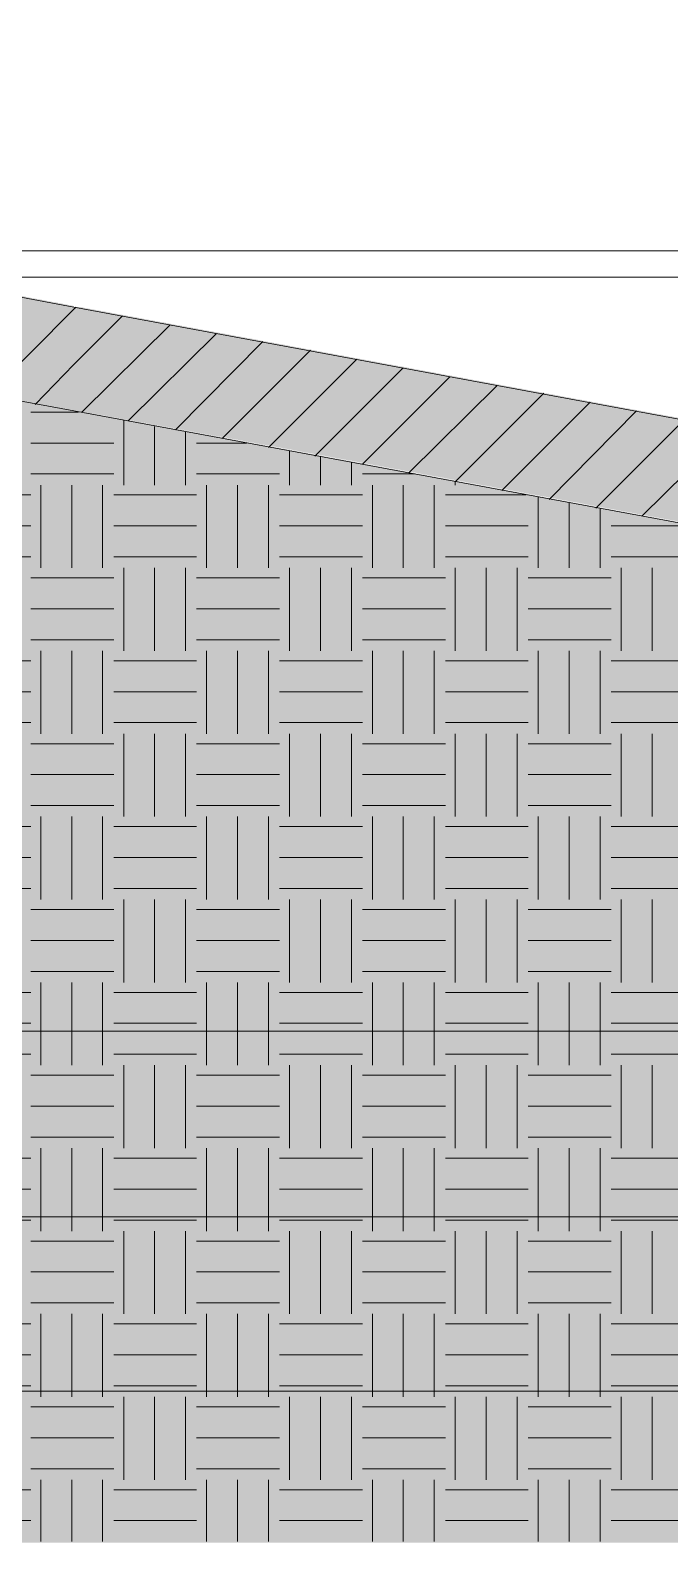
# Model space of a CAD drawing. Extents: x -187 to 52, y -9 to 65.
# Drawn here: x -135.09 to -132.64, y 27.06 to 32.84 of the extents above; entities that cross this region are included whole.
import ezdxf

# ---------------------------------------------------------------- set-up
doc = ezdxf.new("R2010")
doc.units = 0
doc.header["$MEASUREMENT"] = 0
doc.layers.add('PDF4_Geometría', color=7, linetype='Continuous')
doc.layers.add('PDF4_Rellenos sólidos', color=7, linetype='Continuous', true_color=0xffffff)

msp = doc.modelspace()

# ---------------------------------------------------------------- hatches: boundary and pattern name
at = {"layer": 'PDF4_Rellenos sólidos', "transparency": 33554559}
for points in [[(-134.9393, 31.3953), (-134.9181, 31.3911), (-134.9181, 31.7886), (-134.9816, 31.8013), (-135.007, 31.8055), (-135.0492, 31.814), (-135.0746, 31.8182), (-135.1169, 31.8267), (-135.1423, 31.8309), (-135.1846, 31.8394), (-135.2099, 31.8394), (-135.2099, 31.8182), (-135.2184, 31.8182), (-135.2184, 31.8436), (-135.2311, 31.8478), (-135.248, 31.8521), (-135.2649, 31.8521), (-135.2692, 31.8182), (-135.2734, 31.814), (-135.2734, 31.8563), (-135.3368, 31.8563), (-135.3368, 31.869), (-135.358, 31.8732), (-135.5102, 31.8986), (-135.5356, 31.8986), (-135.5356, 31.5011), (-135.5187, 31.5011), (-135.5018, 31.4968), (-135.451, 31.4884), (-135.4299, 31.4841), (-135.4045, 31.4799), (-135.3833, 31.4757), (-135.358, 31.4714), (-135.3368, 31.4672), (-135.3114, 31.463), (-135.2903, 31.4588), (-135.2649, 31.4545), (-135.2438, 31.4503), (-135.2184, 31.4461), (-135.1973, 31.4418), (-135.1719, 31.4376), (-135.1507, 31.4334), (-135.1254, 31.4292), (-135.1042, 31.4249), (-135.0788, 31.4207), (-135.0577, 31.4165), (-135.0323, 31.4122), (-135.0112, 31.408), (-134.9858, 31.4038), (-134.9647, 31.3996)], [(-130.1858, 30.5157), (-130.1435, 30.5072), (-130.1435, 30.9048), (-130.1858, 30.9132), (-130.2112, 30.9174), (-130.2323, 30.9217), (-130.2577, 30.9259), (-130.3, 30.9344), (-130.3254, 30.9386), (-130.3465, 30.9428), (-130.3719, 30.947), (-130.4142, 30.9555), (-130.4395, 30.9597), (-130.4607, 30.964), (-130.4861, 30.9682), (-130.5284, 30.9766), (-130.5537, 30.9809), (-130.5749, 30.9851), (-130.6002, 30.9893), (-130.6425, 30.9978), (-130.6679, 31.002), (-130.6891, 31.0062), (-130.7144, 31.0105), (-130.7567, 31.0189), (-130.7821, 31.0232), (-130.8032, 31.0274), (-130.8286, 31.0316), (-130.8709, 31.0401), (-130.8963, 31.0443), (-130.9174, 31.0485), (-130.9428, 31.0528), (-130.9851, 31.0612), (-131.0105, 31.0655), (-131.0316, 31.0697), (-131.057, 31.0739), (-131.0993, 31.0824), (-131.1247, 31.0866), (-131.1458, 31.0908), (-131.1712, 31.0951), (-131.2135, 31.1035), (-131.2388, 31.1077), (-131.26, 31.112), (-131.2854, 31.1162), (-131.3277, 31.1247), (-131.353, 31.1289), (-131.3742, 31.1331), (-131.3995, 31.1373), (-131.4418, 31.1458), (-131.4672, 31.15), (-131.4884, 31.1543), (-131.5137, 31.1585), (-131.556, 31.167), (-131.5814, 31.1712), (-131.6025, 31.1754), (-131.6279, 31.1796), (-131.6702, 31.1881), (-131.6956, 31.1923), (-131.7167, 31.1966), (-131.7421, 31.2008), (-131.7844, 31.2092), (-131.8098, 31.2135), (-131.8309, 31.2177), (-131.8563, 31.2219), (-131.8986, 31.2304), (-131.924, 31.2346), (-131.9451, 31.2388), (-131.9705, 31.2431), (-132.0128, 31.2515), (-132.0381, 31.2558), (-132.0593, 31.26), (-132.0847, 31.2642), (-132.1269, 31.2727), (-132.1523, 31.2769), (-132.1735, 31.2811), (-132.1988, 31.2854), (-132.2411, 31.2938), (-132.2665, 31.2981), (-132.2877, 31.3023), (-132.313, 31.3065), (-132.3553, 31.315), (-132.3807, 31.3192), (-132.4018, 31.3234), (-132.4272, 31.3277), (-132.4695, 31.3361), (-132.4949, 31.3403), (-132.516, 31.3446), (-132.5414, 31.3488), (-132.5625, 31.353), (-132.5879, 31.3573), (-132.6302, 31.3657), (-132.6556, 31.3699), (-132.6767, 31.3742), (-132.7021, 31.3784), (-132.7444, 31.3869), (-132.7698, 31.3911), (-132.7909, 31.3953), (-132.8163, 31.3996), (-132.8586, 31.408), (-132.884, 31.4122), (-132.9051, 31.4165), (-132.9305, 31.4207), (-132.9728, 31.4292), (-132.9981, 31.4334), (-133.0193, 31.4376), (-133.0447, 31.4418), (-133.0869, 31.4503), (-133.1123, 31.4545), (-133.1335, 31.4588), (-133.1588, 31.463), (-133.2011, 31.4714), (-133.2265, 31.4757), (-133.2477, 31.4799), (-133.273, 31.4841), (-133.3153, 31.4926), (-133.3407, 31.4968), (-133.3618, 31.5011), (-133.3872, 31.5053), (-133.4295, 31.5137), (-133.4549, 31.518), (-133.476, 31.5222), (-133.5014, 31.5264), (-133.5437, 31.5349), (-133.5691, 31.5391), (-133.5902, 31.5433), (-133.6156, 31.5476), (-133.6579, 31.556), (-133.6832, 31.5603), (-133.7044, 31.5645), (-133.7298, 31.5687), (-133.7721, 31.5772), (-133.7974, 31.5814), (-133.8186, 31.5856), (-133.844, 31.5899), (-133.8862, 31.5983), (-133.9116, 31.6025), (-133.9328, 31.6068), (-133.9581, 31.611), (-134.0004, 31.6195), (-134.0258, 31.6237), (-134.0469, 31.6279), (-134.0723, 31.6322), (-134.1146, 31.6406), (-134.14, 31.6448), (-134.1611, 31.6491), (-134.1865, 31.6533), (-134.2288, 31.6618), (-134.2542, 31.666), (-134.2753, 31.6702), (-134.3007, 31.6744), (-134.343, 31.6829), (-134.3684, 31.6871), (-134.3895, 31.6914), (-134.4149, 31.6956), (-134.4572, 31.704), (-134.4825, 31.7083), (-134.5037, 31.7125), (-134.5291, 31.7167), (-134.5714, 31.7252), (-134.5967, 31.7294), (-134.6179, 31.7336), (-134.6432, 31.7379), (-134.6855, 31.7463), (-134.7109, 31.7506), (-134.7321, 31.7548), (-134.7574, 31.759), (-134.7997, 31.7675), (-134.8251, 31.7717), (-134.8462, 31.7759), (-134.8716, 31.7802), (-134.8928, 31.7844), (-134.9181, 31.7844), (-134.9181, 31.3869), (-134.8928, 31.3869), (-134.8716, 31.3826), (-134.8462, 31.3784), (-134.8251, 31.3742), (-134.7997, 31.3699), (-134.7786, 31.3657), (-134.7532, 31.3615), (-134.7321, 31.3573), (-134.7067, 31.353), (-134.6644, 31.3446), (-134.639, 31.3403), (-134.6179, 31.3361), (-134.5925, 31.3319), (-134.5714, 31.3277), (-134.546, 31.3234), (-134.5248, 31.3192), (-134.4995, 31.315), (-134.4572, 31.3065), (-134.4318, 31.3023), (-134.4107, 31.2981), (-134.3853, 31.2938), (-134.3641, 31.2896), (-134.3388, 31.2854), (-134.3176, 31.2811), (-134.2922, 31.2769), (-134.2499, 31.2685), (-134.2246, 31.2642), (-134.2034, 31.26), (-134.1781, 31.2558), (-134.1569, 31.2515), (-134.1315, 31.2473), (-134.1104, 31.2431), (-134.085, 31.2388), (-134.0427, 31.2304), (-134.0173, 31.2262), (-133.9962, 31.2219), (-133.9708, 31.2177), (-133.9285, 31.2092), (-133.9032, 31.205), (-133.882, 31.2008), (-133.8566, 31.1966), (-133.8144, 31.1881), (-133.789, 31.1839), (-133.7678, 31.1796), (-133.7425, 31.1754), (-133.7002, 31.167), (-133.6748, 31.1627), (-133.6536, 31.1585), (-133.6283, 31.1543), (-133.586, 31.1458), (-133.5606, 31.1416), (-133.5395, 31.1373), (-133.5141, 31.1331), (-133.4718, 31.1247), (-133.4464, 31.1204), (-133.4041, 31.112), (-133.3788, 31.1077), (-133.3576, 31.1035), (-133.3322, 31.0993), (-133.2899, 31.0908), (-133.2646, 31.0866), (-133.2434, 31.0824), (-133.2181, 31.0781), (-133.1758, 31.0697), (-133.1504, 31.0655), (-133.1292, 31.0612), (-133.1039, 31.057), (-133.0616, 31.0485), (-133.0362, 31.0443), (-133.0151, 31.0401), (-132.9897, 31.0359), (-132.9474, 31.0274), (-132.922, 31.0232), (-132.8797, 31.0147), (-132.8543, 31.0105), (-132.8332, 31.0062), (-132.8078, 31.002), (-132.7655, 30.9936), (-132.7402, 30.9893), (-132.719, 30.9851), (-132.6936, 30.9809), (-132.6514, 30.9724), (-132.626, 30.9682), (-132.6048, 30.964), (-132.5795, 30.9597), (-132.5372, 30.9513), (-132.5118, 30.947), (-132.4906, 30.9428), (-132.4653, 30.9386), (-132.423, 30.9301), (-132.3976, 30.9259), (-132.3553, 30.9174), (-132.3299, 30.9132), (-132.3088, 30.909), (-132.2834, 30.9048), (-132.2411, 30.8963), (-132.2158, 30.8921), (-132.1946, 30.8878), (-132.1692, 30.8836), (-132.1269, 30.8751), (-132.1016, 30.8709), (-132.0804, 30.8667), (-132.0551, 30.8625), (-132.0128, 30.854), (-131.9874, 30.8498), (-131.9662, 30.8455), (-131.9409, 30.8413), (-131.8986, 30.8329), (-131.8732, 30.8286), (-131.8521, 30.8244), (-131.8267, 30.8202), (-131.7844, 30.8117), (-131.759, 30.8075), (-131.7167, 30.799), (-131.6914, 30.7948), (-131.6702, 30.7906), (-131.6448, 30.7863), (-131.6025, 30.7779), (-131.5772, 30.7736), (-131.556, 30.7694), (-131.5306, 30.7652), (-131.4884, 30.7567), (-131.463, 30.7525), (-131.4418, 30.7483), (-131.4165, 30.744), (-131.3742, 30.7356), (-131.3488, 30.7314), (-131.3277, 30.7271), (-131.3023, 30.7229), (-131.26, 30.7144), (-131.2346, 30.7102), (-131.1923, 30.7018), (-131.1669, 30.6975), (-131.1458, 30.6933), (-131.1204, 30.6891), (-131.0781, 30.6806), (-131.0528, 30.6764), (-131.0316, 30.6722), (-131.0062, 30.6679), (-130.964, 30.6595), (-130.9386, 30.6552), (-130.9174, 30.651), (-130.8921, 30.6468), (-130.8498, 30.6383), (-130.8244, 30.6341), (-130.8032, 30.6299), (-130.7779, 30.6256), (-130.7356, 30.6172), (-130.7102, 30.6129), (-130.6679, 30.6045), (-130.6425, 30.6003), (-130.6214, 30.596), (-130.596, 30.5918), (-130.5537, 30.5833), (-130.5284, 30.5791), (-130.5072, 30.5749), (-130.4818, 30.5707), (-130.4395, 30.5622), (-130.4142, 30.558), (-130.393, 30.5537), (-130.3677, 30.5495), (-130.3254, 30.541), (-130.3, 30.5368), (-130.2788, 30.5326), (-130.2535, 30.5284), (-130.2112, 30.5199)], [(-134.9181, 31.3911), (-134.9604, 31.3996), (-134.9858, 31.4038), (-135.007, 31.408), (-135.0323, 31.4122), (-135.0746, 31.4207), (-135.1, 31.4249), (-135.1211, 31.4292), (-135.1465, 31.4334), (-135.1888, 31.4418), (-135.2142, 31.4461), (-135.2353, 31.4503), (-135.2607, 31.4545), (-135.303, 31.463), (-135.3284, 31.4672), (-135.3495, 31.4714), (-135.3749, 31.4757), (-135.4172, 31.4841), (-135.4425, 31.4884), (-135.4637, 31.4926), (-135.4891, 31.4968), (-135.5102, 31.5011), (-138.5805, 31.5011), (-138.5805, 27.0563), (-134.9181, 27.0563)], [(-128.0586, 30.503), (-130.152, 30.5072), (-130.1943, 30.5157), (-130.2196, 30.5199), (-130.2619, 30.5284), (-130.2873, 30.5326), (-130.3084, 30.5368), (-130.3338, 30.541), (-130.3761, 30.5495), (-130.4015, 30.5537), (-130.4226, 30.558), (-130.448, 30.5622), (-130.4903, 30.5707), (-130.5157, 30.5749), (-130.5368, 30.5791), (-130.5622, 30.5833), (-130.6045, 30.5918), (-130.6299, 30.596), (-130.651, 30.6003), (-130.6764, 30.6045), (-130.7187, 30.6129), (-130.744, 30.6172), (-130.7863, 30.6256), (-130.8117, 30.6299), (-130.8328, 30.6341), (-130.8582, 30.6383), (-130.9005, 30.6468), (-130.9259, 30.651), (-130.947, 30.6552), (-130.9724, 30.6595), (-131.0147, 30.6679), (-131.0401, 30.6722), (-131.0612, 30.6764), (-131.0866, 30.6806), (-131.1289, 30.6891), (-131.1543, 30.6933), (-131.1754, 30.6975), (-131.2008, 30.7018), (-131.2431, 30.7102), (-131.2684, 30.7144), (-131.2896, 30.7187), (-131.315, 30.7229), (-131.3573, 30.7314), (-131.3826, 30.7356), (-131.4249, 30.744), (-131.4503, 30.7483), (-131.4714, 30.7525), (-131.4968, 30.7567), (-131.5391, 30.7652), (-131.5645, 30.7694), (-131.5856, 30.7736), (-131.611, 30.7779), (-131.6533, 30.7863), (-131.6787, 30.7906), (-131.6998, 30.7948), (-131.7252, 30.799), (-131.7675, 30.8075), (-131.7929, 30.8117), (-131.814, 30.8159), (-131.8394, 30.8202), (-131.8817, 30.8286), (-131.907, 30.8329), (-131.9493, 30.8413), (-131.9747, 30.8455), (-131.9958, 30.8498), (-132.0212, 30.854), (-132.0635, 30.8625), (-132.0889, 30.8667), (-132.11, 30.8709), (-132.1354, 30.8751), (-132.1777, 30.8836), (-132.2031, 30.8878), (-132.2242, 30.8921), (-132.2496, 30.8963), (-132.2919, 30.9048), (-132.3173, 30.909), (-132.3384, 30.9132), (-132.3638, 30.9174), (-132.4061, 30.9259), (-132.4314, 30.9301), (-132.4526, 30.9344), (-132.478, 30.9386), (-132.5203, 30.947), (-132.5456, 30.9513), (-132.5879, 30.9597), (-132.6133, 30.964), (-132.6344, 30.9682), (-132.6598, 30.9724), (-132.7021, 30.9809), (-132.7275, 30.9851), (-132.7486, 30.9893), (-132.774, 30.9936), (-132.8163, 31.002), (-132.8417, 31.0062), (-132.8628, 31.0105), (-132.8882, 31.0147), (-132.9305, 31.0232), (-132.9558, 31.0274), (-132.977, 31.0316), (-133.0024, 31.0359), (-133.0447, 31.0443), (-133.07, 31.0485), (-133.0912, 31.0528), (-133.1166, 31.057), (-133.1588, 31.0655), (-133.1842, 31.0697), (-133.2265, 31.0781), (-133.2519, 31.0824), (-133.273, 31.0866), (-133.2984, 31.0908), (-133.3407, 31.0993), (-133.3661, 31.1035), (-133.3872, 31.1077), (-133.4126, 31.112), (-133.4549, 31.1204), (-133.4803, 31.1247), (-133.5014, 31.1289), (-133.5268, 31.1331), (-133.5691, 31.1416), (-133.5944, 31.1458), (-133.6156, 31.15), (-133.641, 31.1543), (-133.6832, 31.1627), (-133.7086, 31.167), (-133.7509, 31.1754), (-133.7763, 31.1796), (-133.7974, 31.1839), (-133.8228, 31.1881), (-133.8651, 31.1966), (-133.8905, 31.2008), (-133.9116, 31.205), (-133.937, 31.2092), (-133.9793, 31.2177), (-134.0047, 31.2219), (-134.0258, 31.2262), (-134.0512, 31.2304), (-134.0935, 31.2388), (-134.1188, 31.2431), (-134.14, 31.2473), (-134.1654, 31.2515), (-134.2077, 31.26), (-134.233, 31.2642), (-134.2542, 31.2685), (-134.2795, 31.2727), (-134.3218, 31.2811), (-134.3472, 31.2854), (-134.3895, 31.2938), (-134.4149, 31.2981), (-134.436, 31.3023), (-134.4614, 31.3065), (-134.5037, 31.315), (-134.5291, 31.3192), (-134.5502, 31.3234), (-134.5756, 31.3277), (-134.6179, 31.3361), (-134.6432, 31.3403), (-134.6644, 31.3446), (-134.6898, 31.3488), (-134.7321, 31.3573), (-134.7574, 31.3615), (-134.7786, 31.3657), (-134.804, 31.3699), (-134.8462, 31.3784), (-134.8716, 31.3826), (-134.8928, 31.3869), (-134.9181, 31.3869), (-134.9181, 27.0563), (-128.0586, 27.0563)]]:
    msp.add_hatch(color=256, dxfattribs=at).paths.add_polyline_path(points)

# ---------------------------------------------------------------- linework, layer by layer
at = {"layer": 'PDF4_Geometría', "lineweight": 20}
for points in [[(-138.682, 35.0958), (-138.9315, 35.0958), (-138.9315, 34.7955), (-138.9315, 31.8986), (-138.9315, 31.5011), (-135.5356, 31.5011), (-134.9181, 31.3869), (-130.1435, 30.503), (-126.147, 30.503), (-121.7192, 31.3192), (-120.7507, 31.5011), (-117.6043, 31.5011), (-117.6043, 31.8986), (-117.6043, 34.7955), (-117.6043, 35.0958)], [(-135.2099, 31.8394), (-134.9181, 31.7844), (-130.1435, 30.9005), (-126.147, 30.9005), (-121.7192, 31.721), (-121.0764, 31.8394)]]:
    msp.add_lwpolyline(points, dxfattribs=at)
at = {"layer": 'PDF4_Geometría', "lineweight": 9}
for points in [[(-135.3368, 32.0001), (-120.9495, 32.0001)], [(-136.0388, 31.5011), (-135.6413, 31.8986), (-129.8221, 31.8986), (-129.5853, 31.8986)], [(-135.248, 31.4461), (-134.9181, 31.7759), (-134.9097, 31.7844)], [(-135.0662, 31.4122), (-134.9181, 31.5645), (-134.7321, 31.7506)], [(-134.8885, 31.3826), (-134.5502, 31.7167)], [(-134.7109, 31.3488), (-134.3726, 31.6829)], [(-134.5291, 31.315), (-134.195, 31.6533)], [(-134.3514, 31.2811), (-134.0131, 31.6195)], [(-134.1738, 31.2473), (-133.8355, 31.5856)], [(-133.9962, 31.2135), (-133.6579, 31.5518)], [(-133.8144, 31.1839), (-133.4803, 31.518)], [(-133.6367, 31.15), (-133.2984, 31.4841)], [(-133.4591, 31.1162), (-133.1208, 31.4545)], [(-133.2815, 31.0824), (-132.9432, 31.4207)], [(-133.0996, 31.0485), (-132.7655, 31.3869)], [(-132.922, 31.0147), (-132.5837, 31.353)], [(-132.7444, 30.9851), (-132.4061, 31.3192)], [(-120.7127, 29.0144), (-135.5779, 29.0144)], [(-117.6635, 28.3039), (-138.8723, 28.3039)], [(-139.1726, 27.6357), (-117.3632, 27.6357)]]:
    msp.add_lwpolyline(points, dxfattribs=at)
at = {"layer": 'PDF4_Geometría', "color": 9, "lineweight": 9, "true_color": 0xc0c0c0}
for points in [[(-135.0831, 31.3826), (-134.9181, 31.3826), (-134.9012, 31.3826)], [(-134.7278, 31.1035), (-134.7278, 31.353)], [(-134.6094, 31.1035), (-134.6094, 31.3277)], [(-135.0831, 31.2642), (-134.9181, 31.2642), (-134.7659, 31.2642)], [(-134.491, 31.1035), (-134.491, 31.3065)], [(-134.4487, 31.2642), (-134.2584, 31.2642)], [(-134.0935, 31.1035), (-134.0935, 31.2346)], [(-133.9751, 31.1035), (-133.9751, 31.2135)], [(-135.0831, 31.1458), (-134.9181, 31.1458), (-134.7659, 31.1458)], [(-134.4487, 31.1458), (-134.1315, 31.1458)], [(-133.8566, 31.1035), (-133.8566, 31.1881)], [(-133.8144, 31.1458), (-133.6156, 31.1458)], [(-135.045, 30.7863), (-135.045, 31.1035)], [(-134.9266, 30.7863), (-134.9266, 31.1035)], [(-134.8082, 30.7863), (-134.8082, 31.1035)], [(-134.4107, 30.7863), (-134.4107, 31.1035)], [(-134.2922, 30.7863), (-134.2922, 31.1035)], [(-134.1738, 30.7863), (-134.1738, 31.1035)], [(-133.7763, 30.7863), (-133.7763, 31.1035)], [(-133.6579, 30.7863), (-133.6579, 31.1035)], [(-133.5395, 30.7863), (-133.5395, 31.1035)], [(-133.4591, 31.1035), (-133.4591, 31.1162)], [(-135.4003, 31.0655), (-135.0831, 31.0655)], [(-134.7659, 31.0655), (-134.4487, 31.0655)], [(-134.1315, 31.0655), (-133.8144, 31.0655)], [(-133.4972, 31.0655), (-133.1884, 31.0655)], [(-133.1419, 30.7863), (-133.1419, 31.057)], [(-133.0235, 30.7863), (-133.0235, 31.0359)], [(-132.9051, 30.7863), (-132.9051, 31.0147)], [(-135.4003, 30.947), (-135.0831, 30.947)], [(-134.7659, 30.947), (-134.4487, 30.947)], [(-134.1315, 30.947), (-133.8144, 30.947)], [(-133.4972, 30.947), (-133.18, 30.947)], [(-132.8628, 30.947), (-132.5456, 30.947)], [(-135.4003, 30.8286), (-135.0831, 30.8286)], [(-134.7659, 30.8286), (-134.4487, 30.8286)], [(-134.1315, 30.8286), (-133.8144, 30.8286)], [(-133.4972, 30.8286), (-133.18, 30.8286)], [(-132.8628, 30.8286), (-132.5456, 30.8286)], [(-135.0831, 30.7483), (-134.9181, 30.7483), (-134.7659, 30.7483)], [(-134.7278, 30.4692), (-134.7278, 30.7863)], [(-134.6094, 30.4692), (-134.6094, 30.7863)], [(-134.491, 30.4692), (-134.491, 30.7863)], [(-134.4487, 30.7483), (-134.1315, 30.7483)], [(-134.0935, 30.4692), (-134.0935, 30.7863)], [(-133.9751, 30.4692), (-133.9751, 30.7863)], [(-133.8566, 30.4692), (-133.8566, 30.7863)], [(-133.8144, 30.7483), (-133.4972, 30.7483)], [(-133.4591, 30.4692), (-133.4591, 30.7863)], [(-133.3407, 30.4692), (-133.3407, 30.7863)], [(-133.2223, 30.4692), (-133.2223, 30.7863)], [(-133.18, 30.7483), (-132.8628, 30.7483)], [(-132.8247, 30.4692), (-132.8247, 30.7863)], [(-132.7063, 30.4692), (-132.7063, 30.7863)], [(-135.0831, 30.6299), (-134.9181, 30.6299), (-134.7659, 30.6299)], [(-134.4487, 30.6299), (-134.1315, 30.6299)], [(-133.8144, 30.6299), (-133.4972, 30.6299)], [(-133.18, 30.6299), (-132.8628, 30.6299)], [(-135.0831, 30.5114), (-134.9181, 30.5114), (-134.7659, 30.5114)], [(-134.4487, 30.5114), (-134.1315, 30.5114)], [(-133.8144, 30.5114), (-133.4972, 30.5114)], [(-133.18, 30.5114), (-132.8628, 30.5114)], [(-135.045, 30.152), (-135.045, 30.4692)], [(-134.9266, 30.152), (-134.9266, 30.4692)], [(-134.8082, 30.152), (-134.8082, 30.4692)], [(-134.4107, 30.152), (-134.4107, 30.4692)], [(-134.2922, 30.152), (-134.2922, 30.4692)], [(-134.1738, 30.152), (-134.1738, 30.4692)], [(-133.7763, 30.152), (-133.7763, 30.4692)], [(-133.6579, 30.152), (-133.6579, 30.4692)], [(-133.5395, 30.152), (-133.5395, 30.4692)], [(-133.1419, 30.152), (-133.1419, 30.4692)], [(-133.0235, 30.152), (-133.0235, 30.4692)], [(-132.9051, 30.152), (-132.9051, 30.4692)], [(-135.4003, 30.4311), (-135.0831, 30.4311)], [(-134.7659, 30.4311), (-134.4487, 30.4311)], [(-134.1315, 30.4311), (-133.8144, 30.4311)], [(-133.4972, 30.4311), (-133.18, 30.4311)], [(-132.8628, 30.4311), (-132.5456, 30.4311)], [(-135.4003, 30.3127), (-135.0831, 30.3127)], [(-134.7659, 30.3127), (-134.4487, 30.3127)], [(-134.1315, 30.3127), (-133.8144, 30.3127)], [(-133.4972, 30.3127), (-133.18, 30.3127)], [(-132.8628, 30.3127), (-132.5456, 30.3127)], [(-135.4003, 30.1943), (-135.0831, 30.1943)], [(-134.7659, 30.1943), (-134.4487, 30.1943)], [(-134.1315, 30.1943), (-133.8144, 30.1943)], [(-133.4972, 30.1943), (-133.18, 30.1943)], [(-132.8628, 30.1943), (-132.5456, 30.1943)], [(-135.0831, 30.1139), (-134.9181, 30.1139), (-134.7659, 30.1139)], [(-134.7278, 29.8348), (-134.7278, 30.152)], [(-134.6094, 29.8348), (-134.6094, 30.152)], [(-134.491, 29.8348), (-134.491, 30.152)], [(-134.4487, 30.1139), (-134.1315, 30.1139)], [(-134.0935, 29.8348), (-134.0935, 30.152)], [(-133.9751, 29.8348), (-133.9751, 30.152)], [(-133.8566, 29.8348), (-133.8566, 30.152)], [(-133.8144, 30.1139), (-133.4972, 30.1139)], [(-133.4591, 29.8348), (-133.4591, 30.152)], [(-133.3407, 29.8348), (-133.3407, 30.152)], [(-133.2223, 29.8348), (-133.2223, 30.152)], [(-133.18, 30.1139), (-132.8628, 30.1139)], [(-132.8247, 29.8348), (-132.8247, 30.152)], [(-132.7063, 29.8348), (-132.7063, 30.152)], [(-135.0831, 29.9955), (-134.9181, 29.9955), (-134.7659, 29.9955)], [(-134.4487, 29.9955), (-134.1315, 29.9955)], [(-133.8144, 29.9955), (-133.4972, 29.9955)], [(-133.18, 29.9955), (-132.8628, 29.9955)], [(-135.0831, 29.8771), (-134.9181, 29.8771), (-134.7659, 29.8771)], [(-134.4487, 29.8771), (-134.1315, 29.8771)], [(-133.8144, 29.8771), (-133.4972, 29.8771)], [(-133.18, 29.8771), (-132.8628, 29.8771)], [(-135.045, 29.5176), (-135.045, 29.8348)], [(-134.9266, 29.5176), (-134.9266, 29.8348)], [(-134.8082, 29.5176), (-134.8082, 29.8348)], [(-134.4107, 29.5176), (-134.4107, 29.8348)], [(-134.2922, 29.5176), (-134.2922, 29.8348)], [(-134.1738, 29.5176), (-134.1738, 29.8348)], [(-133.7763, 29.5176), (-133.7763, 29.8348)], [(-133.6579, 29.5176), (-133.6579, 29.8348)], [(-133.5395, 29.5176), (-133.5395, 29.8348)], [(-133.1419, 29.5176), (-133.1419, 29.8348)], [(-133.0235, 29.5176), (-133.0235, 29.8348)], [(-132.9051, 29.5176), (-132.9051, 29.8348)], [(-135.4003, 29.7967), (-135.0831, 29.7967)], [(-134.7659, 29.7967), (-134.4487, 29.7967)], [(-134.1315, 29.7967), (-133.8144, 29.7967)], [(-133.4972, 29.7967), (-133.18, 29.7967)], [(-132.8628, 29.7967), (-132.5456, 29.7967)], [(-135.4003, 29.6783), (-135.0831, 29.6783)], [(-134.7659, 29.6783), (-134.4487, 29.6783)], [(-134.1315, 29.6783), (-133.8144, 29.6783)], [(-133.4972, 29.6783), (-133.18, 29.6783)], [(-132.8628, 29.6783), (-132.5456, 29.6783)], [(-135.4003, 29.5599), (-135.0831, 29.5599)], [(-134.7659, 29.5599), (-134.4487, 29.5599)], [(-134.7278, 29.2004), (-134.7278, 29.5176)], [(-134.6094, 29.2004), (-134.6094, 29.5176)], [(-134.491, 29.2004), (-134.491, 29.5176)], [(-134.1315, 29.5599), (-133.8144, 29.5599)], [(-134.0935, 29.2004), (-134.0935, 29.5176)], [(-133.9751, 29.2004), (-133.9751, 29.5176)], [(-133.8566, 29.2004), (-133.8566, 29.5176)], [(-133.4972, 29.5599), (-133.18, 29.5599)], [(-133.4591, 29.2004), (-133.4591, 29.5176)], [(-133.3407, 29.2004), (-133.3407, 29.5176)], [(-133.2223, 29.2004), (-133.2223, 29.5176)], [(-132.8628, 29.5599), (-132.5456, 29.5599)], [(-132.8247, 29.2004), (-132.8247, 29.5176)], [(-132.7063, 29.2004), (-132.7063, 29.5176)], [(-135.0831, 29.4796), (-134.9181, 29.4796), (-134.7659, 29.4796)], [(-134.4487, 29.4796), (-134.1315, 29.4796)], [(-133.8144, 29.4796), (-133.4972, 29.4796)], [(-133.18, 29.4796), (-132.8628, 29.4796)], [(-135.0831, 29.3611), (-134.9181, 29.3611), (-134.7659, 29.3611)], [(-134.4487, 29.3611), (-134.1315, 29.3611)], [(-133.8144, 29.3611), (-133.4972, 29.3611)], [(-133.18, 29.3611), (-132.8628, 29.3611)], [(-135.0831, 29.2427), (-134.9181, 29.2427), (-134.7659, 29.2427)], [(-134.4487, 29.2427), (-134.1315, 29.2427)], [(-133.8144, 29.2427), (-133.4972, 29.2427)], [(-133.18, 29.2427), (-132.8628, 29.2427)], [(-135.045, 28.8833), (-135.045, 29.2004)], [(-134.9266, 28.8833), (-134.9266, 29.2004)], [(-134.8082, 28.8833), (-134.8082, 29.2004)], [(-134.4107, 28.8833), (-134.4107, 29.2004)], [(-134.2922, 28.8833), (-134.2922, 29.2004)], [(-134.1738, 28.8833), (-134.1738, 29.2004)], [(-133.7763, 28.8833), (-133.7763, 29.2004)], [(-133.6579, 28.8833), (-133.6579, 29.2004)], [(-133.5395, 28.8833), (-133.5395, 29.2004)], [(-133.1419, 28.8833), (-133.1419, 29.2004)], [(-133.0235, 28.8833), (-133.0235, 29.2004)], [(-132.9051, 28.8833), (-132.9051, 29.2004)], [(-135.4003, 29.1624), (-135.0831, 29.1624)], [(-134.7659, 29.1624), (-134.4487, 29.1624)], [(-134.1315, 29.1624), (-133.8144, 29.1624)], [(-133.4972, 29.1624), (-133.18, 29.1624)], [(-132.8628, 29.1624), (-132.5456, 29.1624)], [(-135.4003, 29.044), (-135.0831, 29.044)], [(-134.7659, 29.044), (-134.4487, 29.044)], [(-134.1315, 29.044), (-133.8144, 29.044)], [(-133.4972, 29.044), (-133.18, 29.044)], [(-132.8628, 29.044), (-132.5456, 29.044)], [(-135.4003, 28.9255), (-135.0831, 28.9255)], [(-134.7659, 28.9255), (-134.4487, 28.9255)], [(-134.7278, 28.5661), (-134.7278, 28.8833)], [(-134.6094, 28.5661), (-134.6094, 28.8833)], [(-134.491, 28.5661), (-134.491, 28.8833)], [(-134.1315, 28.9255), (-133.8144, 28.9255)], [(-134.0935, 28.5661), (-134.0935, 28.8833)], [(-133.9751, 28.5661), (-133.9751, 28.8833)], [(-133.8566, 28.5661), (-133.8566, 28.8833)], [(-133.4972, 28.9255), (-133.18, 28.9255)], [(-133.4591, 28.5661), (-133.4591, 28.8833)], [(-133.3407, 28.5661), (-133.3407, 28.8833)], [(-133.2223, 28.5661), (-133.2223, 28.8833)], [(-132.8628, 28.9255), (-132.5456, 28.9255)], [(-132.8247, 28.5661), (-132.8247, 28.8833)], [(-132.7063, 28.5661), (-132.7063, 28.8833)], [(-135.0831, 28.8452), (-134.9181, 28.8452), (-134.7659, 28.8452)], [(-134.4487, 28.8452), (-134.1315, 28.8452)], [(-133.8144, 28.8452), (-133.4972, 28.8452)], [(-133.18, 28.8452), (-132.8628, 28.8452)], [(-135.0831, 28.7268), (-134.9181, 28.7268), (-134.7659, 28.7268)], [(-134.4487, 28.7268), (-134.1315, 28.7268)], [(-133.8144, 28.7268), (-133.4972, 28.7268)], [(-133.18, 28.7268), (-132.8628, 28.7268)], [(-135.0831, 28.6084), (-134.9181, 28.6084), (-134.7659, 28.6084)], [(-134.4487, 28.6084), (-134.1315, 28.6084)], [(-133.8144, 28.6084), (-133.4972, 28.6084)], [(-133.18, 28.6084), (-132.8628, 28.6084)], [(-135.045, 28.2489), (-135.045, 28.5661)], [(-134.9266, 28.2489), (-134.9266, 28.5661)], [(-134.8082, 28.2489), (-134.8082, 28.5661)], [(-134.4107, 28.2489), (-134.4107, 28.5661)], [(-134.2922, 28.2489), (-134.2922, 28.5661)], [(-134.1738, 28.2489), (-134.1738, 28.5661)], [(-133.7763, 28.2489), (-133.7763, 28.5661)], [(-133.6579, 28.2489), (-133.6579, 28.5661)], [(-133.5395, 28.2489), (-133.5395, 28.5661)], [(-133.1419, 28.2489), (-133.1419, 28.5661)], [(-133.0235, 28.2489), (-133.0235, 28.5661)], [(-132.9051, 28.2489), (-132.9051, 28.5661)], [(-135.4003, 28.528), (-135.0831, 28.528)], [(-134.7659, 28.528), (-134.4487, 28.528)], [(-134.1315, 28.528), (-133.8144, 28.528)], [(-133.4972, 28.528), (-133.18, 28.528)], [(-132.8628, 28.528), (-132.5456, 28.528)], [(-135.4003, 28.4096), (-135.0831, 28.4096)], [(-134.7659, 28.4096), (-134.4487, 28.4096)], [(-134.1315, 28.4096), (-133.8144, 28.4096)], [(-133.4972, 28.4096), (-133.18, 28.4096)], [(-132.8628, 28.4096), (-132.5456, 28.4096)], [(-135.4003, 28.2912), (-135.0831, 28.2912)], [(-134.7659, 28.2912), (-134.4487, 28.2912)], [(-134.7278, 27.9317), (-134.7278, 28.2489)], [(-134.6094, 27.9317), (-134.6094, 28.2489)], [(-134.491, 27.9317), (-134.491, 28.2489)], [(-134.1315, 28.2912), (-133.8144, 28.2912)], [(-134.0935, 27.9317), (-134.0935, 28.2489)], [(-133.9751, 27.9317), (-133.9751, 28.2489)], [(-133.8566, 27.9317), (-133.8566, 28.2489)], [(-133.4972, 28.2912), (-133.18, 28.2912)], [(-133.4591, 27.9317), (-133.4591, 28.2489)], [(-133.3407, 27.9317), (-133.3407, 28.2489)], [(-133.2223, 27.9317), (-133.2223, 28.2489)], [(-132.8628, 28.2912), (-132.5456, 28.2912)], [(-132.8247, 27.9317), (-132.8247, 28.2489)], [(-132.7063, 27.9317), (-132.7063, 28.2489)], [(-135.0831, 28.2108), (-134.9181, 28.2108), (-134.7659, 28.2108)], [(-134.4487, 28.2108), (-134.1315, 28.2108)], [(-133.8144, 28.2108), (-133.4972, 28.2108)], [(-133.18, 28.2108), (-132.8628, 28.2108)], [(-135.0831, 28.0924), (-134.9181, 28.0924), (-134.7659, 28.0924)], [(-134.4487, 28.0924), (-134.1315, 28.0924)], [(-133.8144, 28.0924), (-133.4972, 28.0924)], [(-133.18, 28.0924), (-132.8628, 28.0924)], [(-135.0831, 27.974), (-134.9181, 27.974), (-134.7659, 27.974)], [(-134.4487, 27.974), (-134.1315, 27.974)], [(-133.8144, 27.974), (-133.4972, 27.974)], [(-133.18, 27.974), (-132.8628, 27.974)], [(-135.045, 27.6145), (-135.045, 27.9317)], [(-134.9266, 27.6145), (-134.9266, 27.9317)], [(-134.8082, 27.6145), (-134.8082, 27.9317)], [(-134.4107, 27.6145), (-134.4107, 27.9317)], [(-134.2922, 27.6145), (-134.2922, 27.9317)], [(-134.1738, 27.6145), (-134.1738, 27.9317)], [(-133.7763, 27.6145), (-133.7763, 27.9317)], [(-133.6579, 27.6145), (-133.6579, 27.9317)], [(-133.5395, 27.6145), (-133.5395, 27.9317)], [(-133.1419, 27.6145), (-133.1419, 27.9317)], [(-133.0235, 27.6145), (-133.0235, 27.9317)], [(-132.9051, 27.6145), (-132.9051, 27.9317)], [(-135.4003, 27.8936), (-135.0831, 27.8936)], [(-134.7659, 27.8936), (-134.4487, 27.8936)], [(-134.1315, 27.8936), (-133.8144, 27.8936)], [(-133.4972, 27.8936), (-133.18, 27.8936)], [(-132.8628, 27.8936), (-132.5456, 27.8936)], [(-135.4003, 27.7752), (-135.0831, 27.7752)], [(-134.7659, 27.7752), (-134.4487, 27.7752)], [(-134.1315, 27.7752), (-133.8144, 27.7752)], [(-133.4972, 27.7752), (-133.18, 27.7752)], [(-132.8628, 27.7752), (-132.5456, 27.7752)], [(-135.4003, 27.6568), (-135.0831, 27.6568)], [(-134.7659, 27.6568), (-134.4487, 27.6568)], [(-134.7278, 27.2973), (-134.7278, 27.6145)], [(-134.6094, 27.2973), (-134.6094, 27.6145)], [(-134.491, 27.2973), (-134.491, 27.6145)], [(-134.1315, 27.6568), (-133.8144, 27.6568)], [(-134.0935, 27.2973), (-134.0935, 27.6145)], [(-133.9751, 27.2973), (-133.9751, 27.6145)], [(-133.8566, 27.2973), (-133.8566, 27.6145)], [(-133.4972, 27.6568), (-133.18, 27.6568)], [(-133.4591, 27.2973), (-133.4591, 27.6145)], [(-133.3407, 27.2973), (-133.3407, 27.6145)], [(-133.2223, 27.2973), (-133.2223, 27.6145)], [(-132.8628, 27.6568), (-132.5456, 27.6568)], [(-132.8247, 27.2973), (-132.8247, 27.6145)], [(-132.7063, 27.2973), (-132.7063, 27.6145)], [(-135.0831, 27.5765), (-134.9181, 27.5765), (-134.7659, 27.5765)], [(-134.4487, 27.5765), (-134.1315, 27.5765)], [(-133.8144, 27.5765), (-133.4972, 27.5765)], [(-133.18, 27.5765), (-132.8628, 27.5765)], [(-135.0831, 27.4581), (-134.9181, 27.4581), (-134.7659, 27.4581)], [(-134.4487, 27.4581), (-134.1315, 27.4581)], [(-133.8144, 27.4581), (-133.4972, 27.4581)], [(-133.18, 27.4581), (-132.8628, 27.4581)], [(-135.0831, 27.3396), (-134.9181, 27.3396), (-134.7659, 27.3396)], [(-134.4487, 27.3396), (-134.1315, 27.3396)], [(-133.8144, 27.3396), (-133.4972, 27.3396)], [(-133.18, 27.3396), (-132.8628, 27.3396)], [(-135.4003, 27.2593), (-135.0831, 27.2593)], [(-135.045, 27.0605), (-135.045, 27.2973)], [(-134.9266, 27.0605), (-134.9266, 27.2973)], [(-134.8082, 27.0605), (-134.8082, 27.2973)], [(-134.7659, 27.2593), (-134.4487, 27.2593)], [(-134.4107, 27.0605), (-134.4107, 27.2973)], [(-134.2922, 27.0605), (-134.2922, 27.2973)], [(-134.1738, 27.0605), (-134.1738, 27.2973)], [(-134.1315, 27.2593), (-133.8144, 27.2593)], [(-133.7763, 27.0605), (-133.7763, 27.2973)], [(-133.6579, 27.0605), (-133.6579, 27.2973)], [(-133.5395, 27.0605), (-133.5395, 27.2973)], [(-133.4972, 27.2593), (-133.18, 27.2593)], [(-133.1419, 27.0605), (-133.1419, 27.2973)], [(-133.0235, 27.0605), (-133.0235, 27.2973)], [(-132.9051, 27.0605), (-132.9051, 27.2973)], [(-132.8628, 27.2593), (-132.5456, 27.2593)], [(-135.4003, 27.1409), (-135.0831, 27.1409)], [(-134.7659, 27.1409), (-134.4487, 27.1409)], [(-134.1315, 27.1409), (-133.8144, 27.1409)], [(-133.4972, 27.1409), (-133.18, 27.1409)], [(-132.8628, 27.1409), (-132.5456, 27.1409)]]:
    msp.add_lwpolyline(points, dxfattribs=at)

doc.saveas('drawing.dxf')
